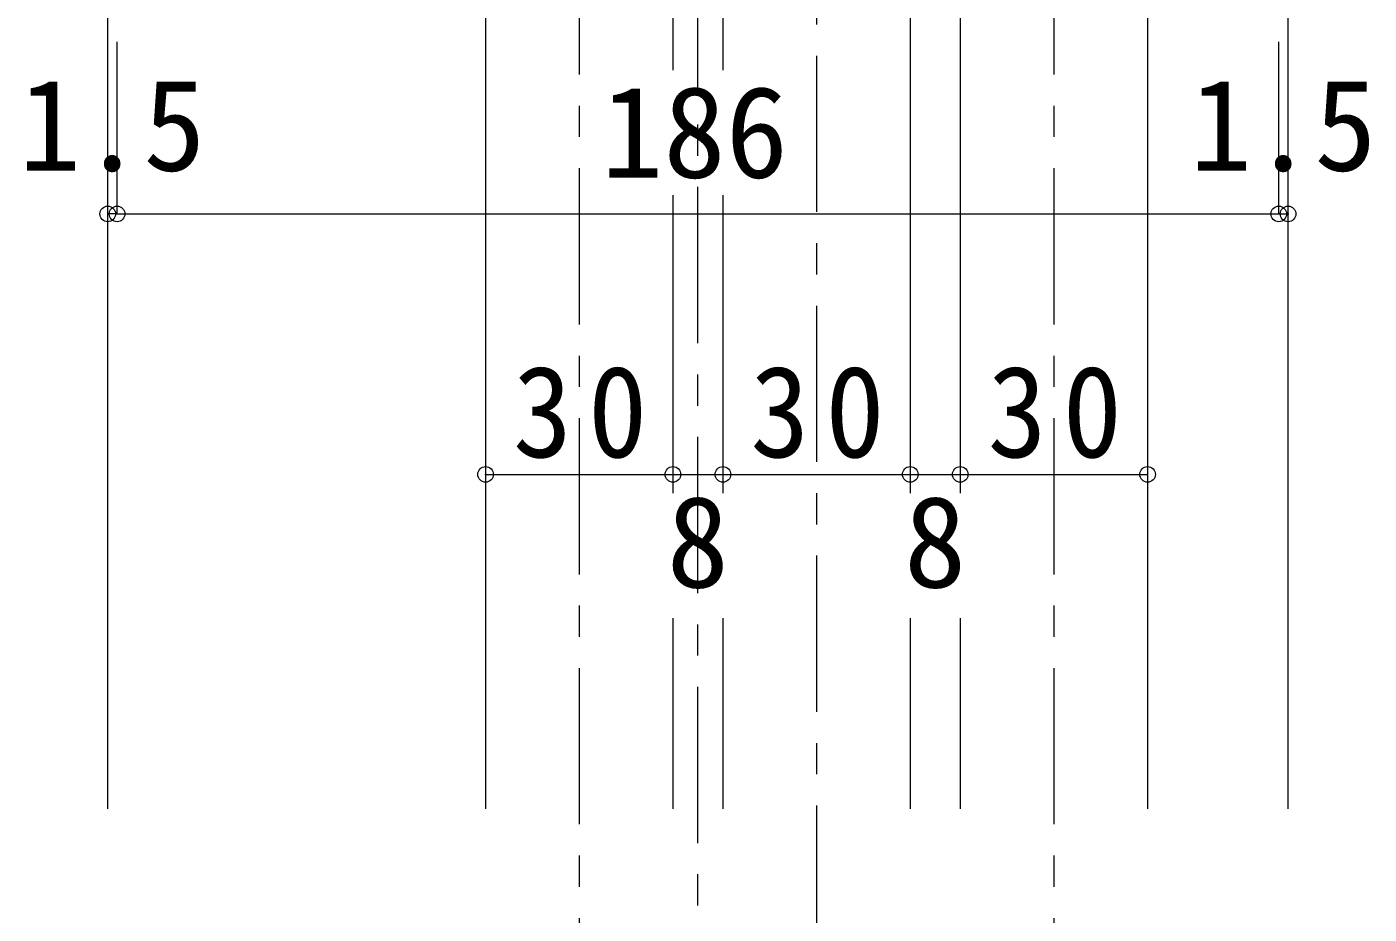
# Model space of a CAD drawing. Units: millimetres at full size, sheet at 1:5; details may follow other scales. Extents: x -957 to 993, y -689 to 708.
# Drawn here: x -503.5 to -288.6, y -221.3 to -79.3 of the extents above; entities that cross this region are included whole.
import ezdxf
from ezdxf.enums import TextEntityAlignment as Align

# ---------------------------------------------------------------- set-up
doc = ezdxf.new("R2010")
doc.units = ezdxf.units.MM
doc.header["$LTSCALE"] = 5
doc.header["$PDMODE"] = 32
doc.header["$PDSIZE"] = 2.5
doc.linetypes.add('CHAIN1', pattern=[8, 5, -1, 1, -1])
doc.layers.add('0-B_寸法', color=7, linetype='Continuous', lineweight=9)
doc.styles.add('ＭＳ ゴシック', font='')
doc.styles.get('ＭＳ ゴシック').set_extended_font_data('MS Gothic')

msp = doc.modelspace()

# ---------------------------------------------------------------- linework, layer by layer
at = {"layer": '0-B_寸法', "linetype": 'CHAIN1'}
for p, q in [((-396.041, -449.942), (-396.041, 68.058)), ((-415.041, 18.058), (-415.041, -439.942)), ((-339.041, 18.058), (-339.041, -439.942)), ((-377.041, -3.942), (-377.041, -439.942))]:
    msp.add_line(p, q, dxfattribs=at)
at = {"layer": '0-B_寸法'}
for p, q in [((-490.541, -204.442), (-490.541, -3.942)), ((-301.541, -204.442), (-301.541, -3.942)), ((-430.041, -33.942), (-430.041, -204.442)), ((-400.041, -33.942), (-400.041, -86.246)), ((-392.041, -33.942), (-392.041, -86.246)), ((-362.041, -33.942), (-362.041, -153.942)), ((-354.041, -33.942), (-354.041, -153.942)), ((-324.041, -33.942), (-324.041, -204.442)), ((-489.041, -109.246), (-489.041, -81.688)), ((-400.041, -106.246), (-400.041, -153.942)), ((-392.041, -106.246), (-392.041, -153.942)), ((-430.041, -150.942), (-400.041, -150.942)), ((-400.041, -150.942), (-392.041, -150.942)), ((-392.041, -150.942), (-362.041, -150.942)), ((-362.041, -150.942), (-354.041, -150.942)), ((-354.041, -150.942), (-324.041, -150.942)), ((-400.041, -173.942), (-400.041, -204.442)), ((-392.041, -173.942), (-392.041, -204.442)), ((-362.041, -173.942), (-362.041, -204.442)), ((-354.041, -173.942), (-354.041, -204.442))]:
    msp.add_line(p, q, dxfattribs=at)
at = {"layer": '0-B_寸法', "color": 4}
for p, q in [((-490.541, -109.246), (-490.541, -81.688)), ((-489.041, -109.246), (-489.041, -81.688)), ((-303.041, -109.246), (-303.041, -81.688)), ((-301.541, -109.246), (-301.541, -81.688)), ((-489.041, -109.246), (-490.541, -109.246)), ((-303.041, -109.246), (-301.541, -109.246))]:
    msp.add_line(p, q, dxfattribs=at)
at = {"layer": '0-B_寸法'}
msp.add_lwpolyline([(-489.041, -109.246), (-303.041, -109.246), (-303.041, -85.188)], dxfattribs=at)
for p in [(-490.541, -109.246), (-489.041, -109.246), (-303.041, -109.246), (-301.541, -109.246), (-430.041, -150.942), (-400.041, -150.942), (-392.041, -150.942), (-362.041, -150.942), (-354.041, -150.942), (-324.041, -150.942)]:
    msp.add_point(p, dxfattribs=at)

# ---------------------------------------------------------------- texts
at = {"layer": '0-B_寸法', "style": 'ＭＳ ゴシック'}
for s, p in [('1.5', (-504.791, -106.746)), ('1.5', (-317.291, -106.746)), ('186', (-411.541, -107.864)), ('8', (-401.041, -173.442)), ('8', (-363.041, -173.442))]:
    msp.add_text(s, height=14.66, dxfattribs=at).set_placement(p, align=Align.BOTTOM_LEFT)
at = {"layer": '0-B_寸法', "char_height": 14.66, "attachment_point": 7, "style": 'ＭＳ ゴシック'}
for insert in [(-425.666, -148.442), (-387.666, -148.442), (-349.666, -148.442)]:
    msp.add_mtext('\\T1.27;\\W0.95;30', dxfattribs=dict(at, insert=insert))

doc.saveas('drawing.dxf')
